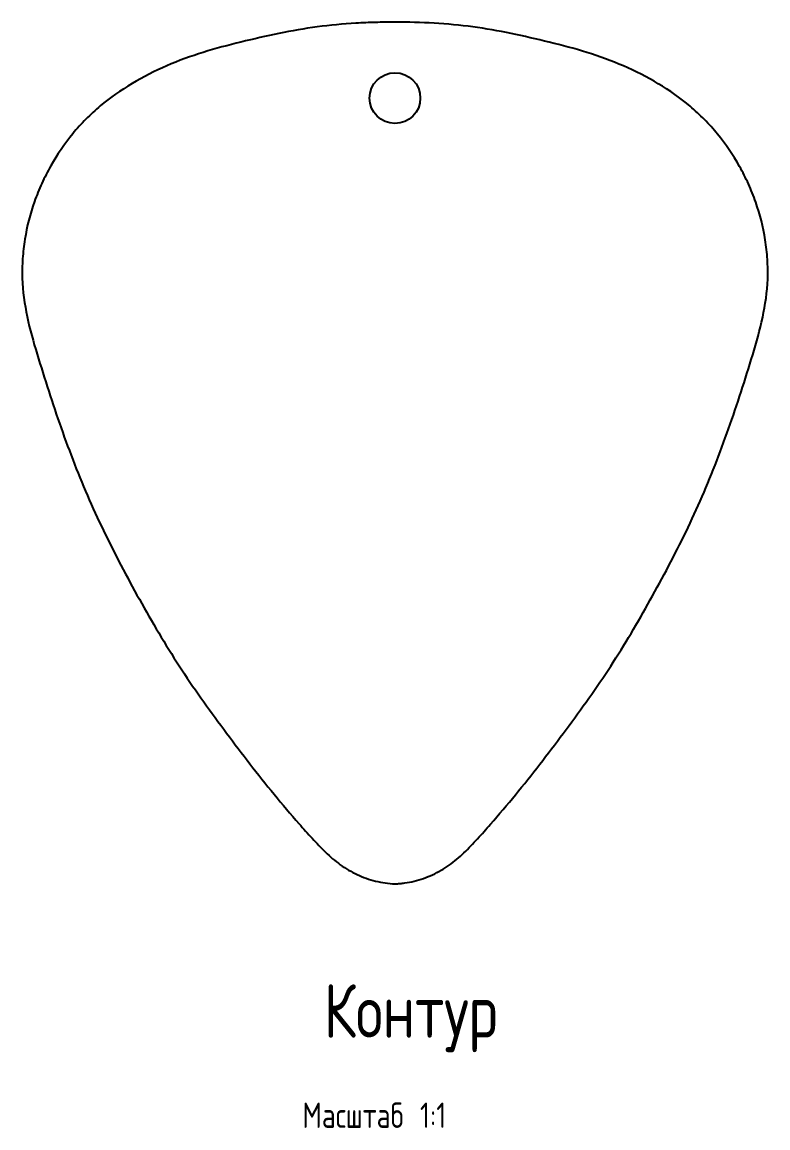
# Model space of a CAD drawing. Header units: millimetres. Extents: x 2.6 to 97.2, y 0.9 to 44.5.
# Drawn here: x 36.05 to 65.49, y 0.85 to 44.47 of the extents above; entities that cross this region are included whole.
import ezdxf

# ---------------------------------------------------------------- set-up
doc = ezdxf.new("R2010")
doc.units = ezdxf.units.MM
doc.styles.add('SLDTEXTSTYLE0', font='TXT', dxfattribs={"width": 0.75, "bigfont": 'bigfont'})

msp = doc.modelspace()

# ---------------------------------------------------------------- linework, layer by layer
at = {"color": 7, "linetype": 'Continuous', "lineweight": 25}
msp.add_circle((50.767, 41.475), 1, dxfattribs=at)
for points, knots in [([(50.767, 44.475), (50.512, 44.473), (50.252, 44.469), (49.738, 44.456), (49.482, 44.446), (48.714, 44.403), (48.205, 44.354), (47.192, 44.217), (46.688, 44.129), (45.684, 43.924), (45.183, 43.807), (44.184, 43.562), (43.687, 43.433), (42.71, 43.13), (42.23, 42.955), (41.292, 42.547), (40.833, 42.315), (39.944, 41.787), (39.523, 41.495), (38.935, 41.002), (38.747, 40.829), (38.386, 40.463), (38.212, 40.27), (37.719, 39.67), (37.43, 39.247), (37.052, 38.577), (36.936, 38.349), (36.721, 37.879), (36.624, 37.638), (36.366, 36.909), (36.238, 36.413), (36.116, 35.654), (36.087, 35.399), (36.053, 34.882), (36.049, 34.623), (36.073, 33.855), (36.144, 33.352), (36.354, 32.359), (36.492, 31.868), (36.787, 30.89), (36.941, 30.402), (37.412, 28.944), (37.747, 27.982), (38.489, 26.088), (38.895, 25.157), (39.789, 23.329), (40.27, 22.43), (41.27, 20.648), (41.793, 19.767), (42.914, 18.066), (43.511, 17.241), (44.728, 15.61), (45.35, 14.804), (46.317, 13.62), (46.645, 13.23), (47.15, 12.654), (47.321, 12.464), (47.667, 12.088), (47.84, 11.901), (48.206, 11.547), (48.399, 11.381), (48.818, 11.083), (49.043, 10.952), (49.507, 10.735), (49.748, 10.649), (50.25, 10.524), (50.508, 10.488), (50.767, 10.481)], [0, 0, 0, 0, 0.015625, 0.015625, 0.03125, 0.03125, 0.0625, 0.0625, 0.09375, 0.09375, 0.125, 0.125, 0.15625, 0.15625, 0.1875, 0.1875, 0.21875, 0.21875, 0.25, 0.25, 0.265625, 0.265625, 0.28125, 0.28125, 0.3125, 0.3125, 0.328125, 0.328125, 0.34375, 0.34375, 0.375, 0.375, 0.390625, 0.390625, 0.40625, 0.40625, 0.4375, 0.4375, 0.46875, 0.46875, 0.5, 0.5, 0.5625, 0.5625, 0.625, 0.625, 0.6875, 0.6875, 0.75, 0.75, 0.8125, 0.8125, 0.875, 0.875, 0.90625, 0.90625, 0.921875, 0.921875, 0.9375, 0.9375, 0.953125, 0.953125, 0.96875, 0.96875, 0.984375, 0.984375, 1, 1, 1, 1]), ([(50.767, 10.481), (50.831, 10.482), (50.896, 10.486), (51.024, 10.497), (51.087, 10.504), (51.276, 10.53), (51.401, 10.554), (51.771, 10.644), (52.015, 10.731), (52.48, 10.946), (52.699, 11.073), (53.112, 11.363), (53.306, 11.527), (53.675, 11.882), (53.85, 12.069), (54.197, 12.445), (54.367, 12.635), (54.873, 13.211), (55.201, 13.601), (56.171, 14.787), (56.795, 15.595), (58.018, 17.234), (58.617, 18.061), (59.735, 19.758), (60.253, 20.629), (61.245, 22.396), (61.725, 23.288), (62.617, 25.11), (63.026, 26.041), (63.773, 27.942), (64.111, 28.911), (64.584, 30.371), (64.737, 30.86), (65.034, 31.839), (65.173, 32.331), (65.386, 33.325), (65.458, 33.828), (65.486, 34.596), (65.482, 34.856), (65.45, 35.374), (65.421, 35.63), (65.301, 36.39), (65.175, 36.887), (64.919, 37.617), (64.821, 37.859), (64.608, 38.329), (64.492, 38.559), (64.115, 39.23), (63.827, 39.655), (63.335, 40.256), (63.161, 40.45), (62.8, 40.817), (62.612, 40.991), (62.024, 41.486), (61.603, 41.778), (60.714, 42.308), (60.254, 42.542), (59.315, 42.95), (58.835, 43.127), (57.856, 43.431), (57.358, 43.56), (56.358, 43.805), (55.857, 43.922), (54.852, 44.128), (54.347, 44.216), (53.333, 44.353), (52.823, 44.402), (51.798, 44.46), (51.283, 44.471), (50.767, 44.475)], [0, 0, 0, 0, 0.003906, 0.003906, 0.007813, 0.007813, 0.015625, 0.015625, 0.03125, 0.03125, 0.046875, 0.046875, 0.0625, 0.0625, 0.078125, 0.078125, 0.09375, 0.09375, 0.125, 0.125, 0.1875, 0.1875, 0.25, 0.25, 0.3125, 0.3125, 0.375, 0.375, 0.4375, 0.4375, 0.5, 0.5, 0.53125, 0.53125, 0.5625, 0.5625, 0.59375, 0.59375, 0.609375, 0.609375, 0.625, 0.625, 0.65625, 0.65625, 0.671875, 0.671875, 0.6875, 0.6875, 0.71875, 0.71875, 0.734375, 0.734375, 0.75, 0.75, 0.78125, 0.78125, 0.8125, 0.8125, 0.84375, 0.84375, 0.875, 0.875, 0.90625, 0.90625, 0.9375, 0.9375, 0.96875, 0.96875, 1, 1, 1, 1])]:
    msp.add_open_spline(points, degree=3, knots=knots, dxfattribs=at)

# ---------------------------------------------------------------- texts
at = {"color": 7, "linetype": 'Continuous', "lineweight": 0, "style": 'SLDTEXTSTYLE0'}
for s, insert, char_height, attachment_point in [('Контур', (51.385, 6.527), 2.1167, 2), ('Масштаб 1:1', (47.11, 1.85), 1, 1)]:
    msp.add_mtext(s, dxfattribs=dict(at, insert=insert, char_height=char_height, attachment_point=attachment_point))

doc.saveas('drawing.dxf')
